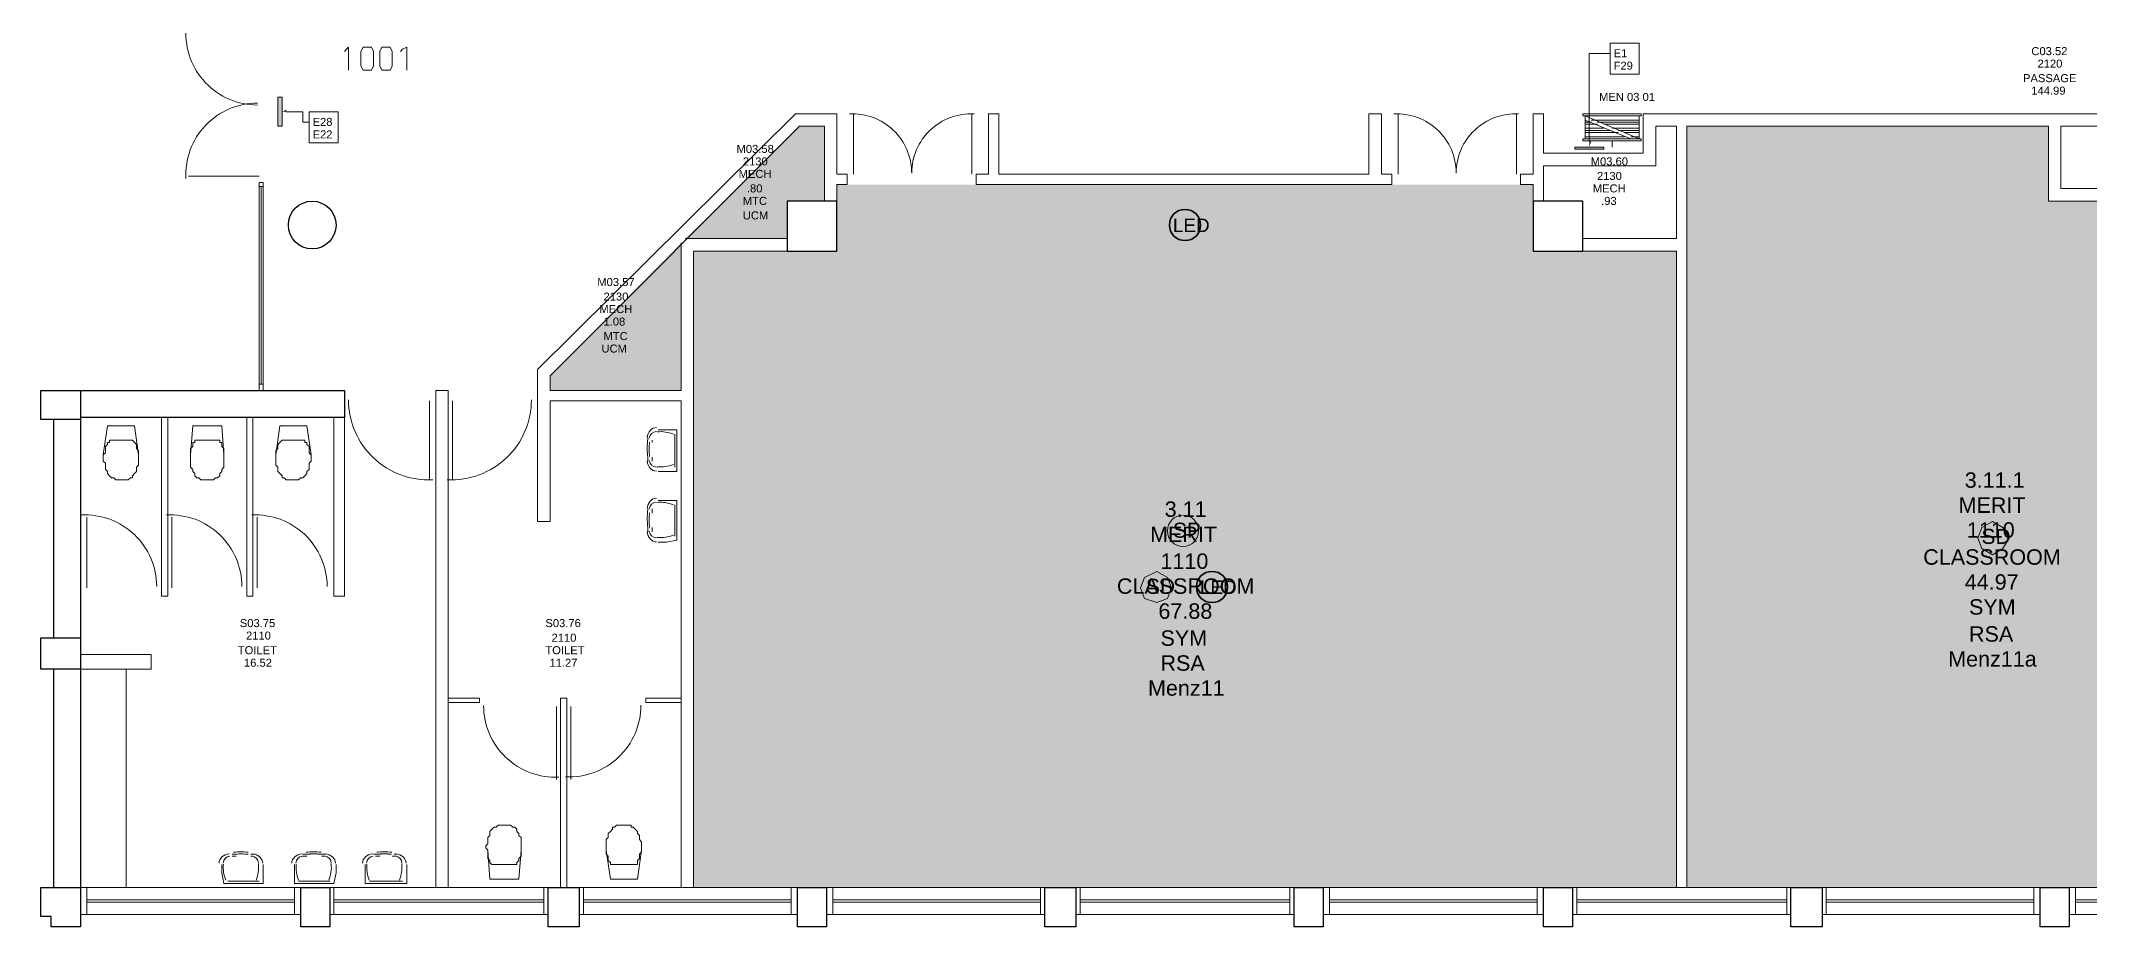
# Model space of a CAD drawing. Header units: millimetres. Extents: x 0.4 to 92.5, y -0.1 to 46.4.
# Drawn here: x 2.42 to 23.28, y 21.28 to 30.29 of the extents above; entities that cross this region are included whole.
import ezdxf

# ---------------------------------------------------------------- set-up
doc = ezdxf.new("R2010")
doc.units = ezdxf.units.MM
for name, color, linetype, true_color in [('PDF_0', 7, 'Continuous', 0xed1f24), ('PDF_014403$_PS_ELECTRONICS', 7, 'Continuous', 0xffff7f), ('PDF_014403$_ps_FIRE_ALARM', 7, 'Continuous', 0x37dd00), ('PDF_014403$_ps_LIGHTING', 7, 'Continuous', 0xffff7f), ('PDF_014403$HL-TMP', 7, 'Continuous', 0x99cde0)]:
    doc.layers.add(name, color=color, linetype=linetype, true_color=true_color)
for name, color, linetype in [('PDF_014403$_ps_TEXTBOLD$FIRE', 2, 'Continuous'), ('PDF_014403$BL', 7, 'Continuous'), ('PDF_014403$DR', 7, 'Continuous'), ('PDF_014403$FI', 7, 'Continuous'), ('PDF_014403$FI-DSG', 7, 'Continuous'), ('PDF_014403$PL-TOIL', 7, 'Continuous'), ('PDF_014403$WA', 7, 'Continuous'), ('PDF_014403$WA-COL', 7, 'Continuous'), ('PDF_014403$WA-EXT', 7, 'Continuous'), ('PDF_014403$WA-PART', 7, 'Continuous'), ('PDF_014403$WN', 7, 'Continuous'), ('PDF_Text', 7, 'Continuous')]:
    doc.layers.add(name, color=color, linetype=linetype)
doc.styles.add('PDF ArialMT', font='arial.ttf')

msp = doc.modelspace()

# ---------------------------------------------------------------- linework, layer by layer
at = {"layer": 'PDF_0', "color": 7, "lineweight": 0}
msp.add_lwpolyline([(13.784, 24.578), (13.89, 24.62), (13.932, 24.726), (13.89, 24.832), (13.784, 24.895), (13.657, 24.832), (13.615, 24.726), (13.657, 24.62)], close=True, dxfattribs=at)
at = {"layer": 'PDF_014403$_PS_ELECTRONICS', "lineweight": 0}
msp.add_lwpolyline([(22.293, 25.065), (22.399, 25.128), (22.463, 25.234), (22.399, 25.34), (22.293, 25.403), (22.187, 25.34), (22.145, 25.234), (22.187, 25.128)], close=True, dxfattribs=at)
msp.add_lwpolyline([(22.293, 25.065), (22.399, 25.128), (22.463, 25.234), (22.399, 25.34), (22.293, 25.403), (22.187, 25.34), (22.145, 25.234), (22.187, 25.128)], close=True, dxfattribs=at)
at = {"layer": 'PDF_014403$_ps_FIRE_ALARM', "lineweight": 18}
msp.add_circle((14.049, 25.308), 0.159, dxfattribs=at)
msp.add_circle((14.049, 25.308), 0.159, dxfattribs=at)
at = {"layer": 'PDF_014403$_ps_LIGHTING', "lineweight": 35}
for centre in [(14.07, 28.42), (14.07, 28.42), (14.345, 24.736), (14.345, 24.736)]:
    msp.add_circle(centre, 0.159, dxfattribs=at)
at = {"layer": 'PDF_014403$_ps_TEXTBOLD$FIRE', "lineweight": 20}
for points in [[(5.508, 30.187), (5.529, 30.208), (5.55, 30.229), (5.55, 29.996)], [(6.079, 30.187), (6.1, 30.208), (6.143, 30.229), (6.143, 29.996)]]:
    msp.add_lwpolyline(points, dxfattribs=at)
for points in [[(5.719, 30.229), (5.698, 30.229), (5.677, 30.187), (5.677, 30.123), (5.677, 30.102), (5.677, 30.039), (5.698, 29.996), (5.719, 29.996), (5.741, 29.996), (5.783, 29.996), (5.804, 30.039), (5.804, 30.102), (5.804, 30.123), (5.804, 30.187), (5.783, 30.229), (5.741, 30.229)], [(5.931, 30.229), (5.889, 30.229), (5.868, 30.187), (5.868, 30.123), (5.868, 30.102), (5.868, 30.039), (5.889, 29.996), (5.931, 29.996), (5.973, 29.996), (5.995, 30.039), (5.995, 30.102), (5.995, 30.123), (5.995, 30.187), (5.973, 30.229)]]:
    msp.add_lwpolyline(points, close=True, dxfattribs=at)
at = {"layer": 'PDF_014403$BL', "lineweight": 9}
for points in [[(4.64, 28.853), (4.64, 26.737)], [(4.682, 26.737), (4.682, 28.853)], [(5.063, 21.678), (2.82, 21.678)], [(7.582, 21.678), (5.36, 21.678)], [(10.122, 21.678), (7.9, 21.678)], [(12.641, 21.678), (10.419, 21.678)], [(15.181, 21.678), (12.959, 21.678)], [(17.721, 21.678), (15.477, 21.678)], [(20.24, 21.678), (18.018, 21.678)], [(22.78, 21.678), (20.558, 21.678)], [(25.32, 21.678), (23.076, 21.678)], [(2.82, 21.403), (5.063, 21.403)], [(5.36, 21.403), (7.582, 21.403)], [(7.9, 21.403), (10.122, 21.403)], [(10.419, 21.403), (12.641, 21.403)], [(12.959, 21.403), (15.181, 21.403)], [(15.477, 21.403), (17.721, 21.403)], [(18.018, 21.403), (20.24, 21.403)], [(20.558, 21.403), (22.78, 21.403)], [(23.076, 21.403), (25.32, 21.403)]]:
    msp.add_lwpolyline(points, dxfattribs=at)
at = {"layer": 'PDF_014403$DR', "lineweight": 0}
for points in [[(11.921, 29.551, 0.429407), (11.286, 28.949, 0.429407), (10.652, 29.551)], [(17.467, 29.551, 0.429407), (16.832, 28.949, 0.429407), (16.198, 29.551)]]:
    msp.add_lwpolyline(points, format="xyb", dxfattribs=at)
for points in [[(10.694, 28.938), (10.694, 29.552), (10.694, 28.938)], [(11.9, 28.938), (11.9, 29.552), (11.9, 28.938)], [(16.24, 28.938), (16.24, 29.552), (16.24, 28.938)], [(17.446, 28.938), (17.446, 29.552), (17.446, 28.938)], [(4.64, 28.917), (3.92, 28.917), (4.64, 28.917)], [(6.376, 26.631), (6.376, 25.827), (6.376, 26.631)], [(6.608, 26.631), (6.608, 25.827), (6.608, 26.631)], [(2.883, 24.726), (2.883, 25.446), (2.883, 24.726)], [(3.751, 24.726), (3.751, 25.446), (3.751, 24.726)], [(4.619, 24.726), (4.619, 25.446), (4.619, 24.726)], [(7.667, 23.519), (7.667, 22.778), (7.667, 23.519)], [(7.815, 23.519), (7.815, 22.778), (7.815, 23.519)]]:
    msp.add_lwpolyline(points, dxfattribs=at)
for centre, radius, start, end in [((4.623, 30.371), 0.73, 177.0447, 270), ((4.623, 28.931), 0.73, 90, 182.9553), ((6.365, 26.641), 0.815, 179.9994, 272.9549), ((6.598, 26.642), 0.815, 267.0451, 0.0006), ((2.866, 24.74), 0.73, 0, 92.9553), ((3.734, 24.74), 0.73, 0, 92.9553), ((4.602, 24.74), 0.73, 0, 92.9553), ((7.656, 23.53), 0.73, 179.9995, 272.9562), ((7.798, 23.533), 0.73, 267.0447, 360)]:
    msp.add_arc(centre, radius, start, end, dxfattribs=at)
at = {"layer": 'PDF_014403$FI', "lineweight": 9}
for points in [[(18.716, 29.552), (18.716, 29.531), (18.123, 29.531), (18.123, 29.552)], [(18.716, 29.277), (18.123, 29.277), (18.123, 29.298), (18.145, 29.298), (18.695, 29.298), (18.716, 29.298)]]:
    msp.add_lwpolyline(points, close=True, dxfattribs=at)
for points in [[(18.145, 29.298), (18.145, 29.531), (18.695, 29.531), (18.695, 29.298), (18.145, 29.531)], [(18.61, 29.298), (18.145, 29.488)], [(18.145, 29.467), (18.208, 29.467)], [(18.272, 29.446), (18.145, 29.446)], [(18.695, 29.488), (18.208, 29.488)], [(18.272, 29.467), (18.695, 29.467)], [(18.695, 29.446), (18.335, 29.446)], [(18.145, 29.404), (18.335, 29.404)], [(18.399, 29.383), (18.145, 29.383)], [(18.145, 29.361), (18.483, 29.361)], [(18.547, 29.319), (18.145, 29.319)], [(18.42, 29.404), (18.695, 29.404)], [(18.42, 29.277), (18.42, 29.213)], [(18.695, 29.383), (18.483, 29.383)], [(18.547, 29.361), (18.695, 29.361)], [(18.695, 29.319), (18.61, 29.319)]]:
    msp.add_lwpolyline(points, dxfattribs=at)
at = {"layer": 'PDF_014403$FI-DSG', "lineweight": 9}
for points in [[(18.399, 30.272), (18.695, 30.272), (18.695, 29.954), (18.399, 29.954)], [(4.83, 29.721), (4.83, 29.425), (4.873, 29.425), (4.873, 29.721)], [(5.148, 29.573), (5.444, 29.573), (5.444, 29.256), (5.148, 29.256)], [(18.335, 29.213), (18.039, 29.213), (18.039, 29.192), (18.335, 29.192)]]:
    msp.add_lwpolyline(points, close=True, dxfattribs=at)
for points in [[(18.187, 29.277), (18.187, 30.166), (18.335, 30.166), (18.399, 30.166)], [(4.915, 29.573), (5.084, 29.573), (5.084, 29.467), (5.148, 29.467)]]:
    msp.add_lwpolyline(points, dxfattribs=at)
at = {"layer": 'PDF_014403$FI-DSG', "transparency": 33554559}
for points in [[(4.873, 29.721), (4.83, 29.721), (4.873, 29.425)], [(4.83, 29.721), (4.873, 29.425), (4.83, 29.425)], [(4.915, 29.573), (4.873, 29.573), (4.915, 29.594)], [(18.335, 29.213), (18.039, 29.213), (18.335, 29.192)], [(18.039, 29.213), (18.335, 29.192), (18.039, 29.192)], [(18.208, 29.277), (18.187, 29.213), (18.187, 29.277)]]:
    msp.add_solid(points, dxfattribs=at)
at = {"layer": 'PDF_014403$HL-TMP', "color": 191, "lineweight": 0, "true_color": 0xbb77ff}
msp.add_lwpolyline([(7.603, 26.737), (7.603, 26.737), (7.603, 26.737)], close=True, dxfattribs=at)
at = {"layer": 'PDF_014403$HL-TMP', "color": 191, "true_color": 0xbb77ff, "transparency": 33554559}
for points in [[(10.143, 29.425), (10.397, 28.663), (9.381, 28.663)], [(10.397, 29.425), (10.143, 29.425), (10.397, 28.663)], [(10.016, 28.282), (8.979, 28.282), (9.381, 28.663)], [(9.381, 28.663), (10.016, 28.663), (10.016, 28.663)], [(10.016, 28.663), (10.016, 28.663), (9.381, 28.663)], [(9.381, 28.663), (10.016, 28.663), (10.016, 28.282)], [(10.016, 28.663), (10.397, 28.663), (10.397, 28.663)], [(8.937, 28.24), (8.937, 26.885), (7.603, 26.885)], [(10.016, 28.282), (10.016, 28.282), (8.979, 28.282)], [(8.937, 26.885), (7.603, 26.885), (8.937, 26.737)], [(7.603, 26.885), (8.937, 26.737), (7.603, 26.737)], [(7.603, 26.737), (8.937, 26.737), (8.937, 26.737)]]:
    msp.add_solid(points, dxfattribs=at)
at = {"layer": 'PDF_014403$HL-TMP', "color": 172, "true_color": 0x0000cc, "transparency": 33554559}
for points in [[(19.182, 29.425), (22.865, 29.425), (22.865, 29.425)], [(22.865, 29.425), (22.865, 29.425), (19.182, 29.425)], [(22.865, 29.425), (19.182, 29.425), (22.865, 28.663)], [(19.182, 29.425), (22.865, 28.663), (19.182, 28.663)], [(10.524, 28.832), (17.615, 28.832), (17.615, 28.832)], [(17.615, 28.832), (17.615, 28.832), (10.524, 28.832)], [(17.615, 28.832), (10.524, 28.832), (17.615, 28.663)], [(10.524, 28.832), (17.615, 28.663), (10.524, 28.663)], [(17.615, 28.663), (10.524, 28.663), (17.615, 28.155)], [(10.524, 28.663), (17.615, 28.155), (10.524, 28.155)], [(23.182, 28.663), (23.182, 28.663), (19.182, 28.663)], [(23.182, 28.663), (19.182, 28.663), (22.865, 28.663)], [(25.214, 28.663), (19.182, 28.663), (25.214, 28.155)], [(19.182, 28.663), (25.214, 28.155), (19.182, 28.155)], [(10.016, 28.155), (10.207, 28.155), (9.064, 28.155)], [(10.524, 28.155), (10.524, 28.155), (9.064, 28.155)], [(10.524, 28.155), (9.064, 28.155), (10.207, 28.155)], [(9.064, 28.155), (17.615, 28.155), (17.615, 28.155)], [(17.615, 28.155), (17.615, 28.155), (9.064, 28.155)], [(19.076, 28.155), (19.076, 28.155), (9.064, 28.155)], [(19.076, 28.155), (9.064, 28.155), (17.615, 28.155)], [(19.076, 28.155), (9.064, 28.155), (19.076, 24.916)], [(9.064, 28.155), (19.076, 24.916), (9.064, 24.916)], [(25.405, 28.155), (19.182, 28.155), (25.405, 21.678)], [(19.182, 28.155), (25.405, 21.678), (19.182, 21.678)], [(19.076, 24.916), (9.064, 24.916), (19.076, 21.678)], [(9.064, 24.916), (19.076, 21.678), (9.064, 21.678)]]:
    msp.add_solid(points, dxfattribs=at)
at = {"layer": 'PDF_014403$PL-TOIL', "lineweight": 9}
for points in [[(3.391, 25.911), (3.37, 25.89), (3.349, 25.869), (3.349, 25.848), (3.328, 25.848), (3.306, 25.827), (3.285, 25.827), (3.264, 25.827), (3.243, 25.827), (3.222, 25.827), (3.201, 25.827), (3.179, 25.827), (3.158, 25.848), (3.137, 25.848), (3.116, 25.869), (3.095, 25.89), (3.095, 25.911), (3.074, 25.932), (3.074, 25.954), (3.074, 25.975), (3.074, 25.996), (3.052, 26.017), (3.052, 26.038), (3.052, 26.059), (3.052, 26.081), (3.095, 26.377), (3.37, 26.377), (3.412, 26.081), (3.412, 26.102), (3.412, 26.123), (3.391, 26.144), (3.391, 26.165), (3.391, 26.186), (3.37, 26.208), (3.349, 26.229), (3.116, 26.229), (3.116, 26.208), (3.095, 26.208), (3.095, 26.186), (3.074, 26.165), (3.074, 26.144), (3.074, 26.123), (3.074, 26.102), (3.052, 26.081)], [(4.259, 25.911), (4.238, 25.89), (4.238, 25.869), (4.217, 25.848), (4.195, 25.848), (4.174, 25.827), (4.153, 25.827), (4.132, 25.827), (4.111, 25.827), (4.09, 25.827), (4.068, 25.827), (4.047, 25.827), (4.026, 25.848), (4.005, 25.848), (3.984, 25.869), (3.984, 25.89), (3.963, 25.911), (3.963, 25.932), (3.941, 25.954), (3.941, 25.975), (3.941, 25.996), (3.941, 26.017), (3.941, 26.038), (3.941, 26.059), (3.941, 26.081), (3.963, 26.377), (4.259, 26.377), (4.28, 26.081), (4.28, 26.102), (4.28, 26.123), (4.28, 26.144), (4.259, 26.165), (4.259, 26.186), (4.259, 26.208), (4.238, 26.208), (4.238, 26.229), (3.984, 26.229), (3.984, 26.208), (3.963, 26.208), (3.963, 26.186), (3.963, 26.165), (3.941, 26.144), (3.941, 26.123), (3.941, 26.102), (3.941, 26.081)], [(5.127, 25.911), (5.127, 25.89), (5.106, 25.869), (5.084, 25.848), (5.063, 25.848), (5.042, 25.827), (5.021, 25.827), (5, 25.827), (4.979, 25.827), (4.957, 25.827), (4.936, 25.827), (4.915, 25.827), (4.894, 25.848), (4.873, 25.848), (4.873, 25.869), (4.852, 25.89), (4.83, 25.911), (4.83, 25.932), (4.83, 25.954), (4.809, 25.975), (4.809, 25.996), (4.809, 26.017), (4.809, 26.038), (4.809, 26.059), (4.809, 26.081), (4.852, 26.377), (5.127, 26.377), (5.169, 26.081), (5.148, 26.102), (5.148, 26.123), (5.148, 26.144), (5.148, 26.165), (5.127, 26.186), (5.127, 26.208), (5.106, 26.208), (5.106, 26.229), (4.873, 26.229), (4.852, 26.208), (4.83, 26.186), (4.83, 26.165), (4.83, 26.144), (4.809, 26.123), (4.809, 26.102), (4.809, 26.081)], [(8.704, 25.911), (8.789, 25.911), (8.895, 25.911), (8.895, 26.335), (8.789, 26.335), (8.704, 26.335)], [(8.873, 26.292), (8.873, 25.954)], [(3.243, 25.827), (3.264, 25.827), (3.285, 25.827), (3.306, 25.827), (3.328, 25.848), (3.349, 25.848), (3.349, 25.869), (3.37, 25.89), (3.391, 25.911), (3.391, 25.932), (3.391, 25.954), (3.412, 25.975), (3.412, 25.996), (3.412, 26.017), (3.412, 26.038), (3.412, 26.059), (3.412, 26.081)], [(4.111, 25.827), (4.132, 25.827), (4.153, 25.827), (4.174, 25.827), (4.195, 25.848), (4.217, 25.848), (4.238, 25.869), (4.238, 25.89), (4.259, 25.911), (4.259, 25.932), (4.28, 25.954), (4.28, 25.975), (4.28, 25.996), (4.28, 26.017), (4.28, 26.038), (4.28, 26.059), (4.28, 26.081)], [(4.979, 25.827), (5, 25.827), (5.021, 25.827), (5.042, 25.827), (5.063, 25.848), (5.084, 25.848), (5.106, 25.869), (5.127, 25.89), (5.127, 25.911), (5.148, 25.932), (5.148, 25.954), (5.148, 25.975), (5.148, 25.996), (5.169, 26.017), (5.169, 26.038), (5.169, 26.059), (5.169, 26.081)], [(8.704, 25.192), (8.789, 25.192), (8.895, 25.213), (8.895, 25.615), (8.789, 25.615), (8.704, 25.615)], [(8.873, 25.573), (8.873, 25.255)], [(3.285, 23.9), (3.285, 21.678)], [(7.138, 22.313), (7.116, 22.313), (7.095, 22.313), (7.074, 22.313), (7.053, 22.292), (7.032, 22.292), (7.011, 22.27), (6.989, 22.249), (6.989, 22.228), (6.989, 22.207), (6.968, 22.186), (6.968, 22.165), (6.968, 22.143), (6.968, 22.122), (6.947, 22.101), (6.947, 22.08), (6.968, 22.059)], [(6.989, 22.228), (6.989, 22.249), (7.011, 22.27), (7.032, 22.292), (7.053, 22.292), (7.074, 22.313), (7.095, 22.313), (7.116, 22.313), (7.138, 22.313), (7.159, 22.313), (7.18, 22.313), (7.201, 22.313), (7.222, 22.292), (7.243, 22.292), (7.265, 22.27), (7.265, 22.249), (7.286, 22.228), (7.286, 22.207), (7.307, 22.186), (7.307, 22.165), (7.307, 22.143), (7.307, 22.122), (7.307, 22.101), (7.307, 22.08), (7.307, 22.059), (7.286, 21.762), (6.989, 21.762), (6.968, 22.059), (6.968, 22.038), (6.968, 22.016), (6.968, 21.995), (6.968, 21.974), (6.989, 21.953), (6.989, 21.932), (7.011, 21.911), (7.265, 21.911), (7.265, 21.932), (7.286, 21.953), (7.286, 21.974), (7.307, 21.995), (7.307, 22.016), (7.307, 22.038), (7.307, 22.059)], [(8.196, 22.228), (8.217, 22.249), (8.238, 22.27), (8.238, 22.292), (8.26, 22.292), (8.281, 22.313), (8.302, 22.313), (8.323, 22.313), (8.344, 22.313), (8.365, 22.313), (8.408, 22.313), (8.429, 22.313), (8.429, 22.292), (8.45, 22.292), (8.471, 22.27), (8.492, 22.249), (8.492, 22.228), (8.514, 22.207), (8.514, 22.186), (8.514, 22.165), (8.535, 22.143), (8.535, 22.122), (8.535, 22.101), (8.535, 22.08), (8.535, 22.059), (8.492, 21.762), (8.217, 21.762), (8.175, 22.059), (8.175, 22.038), (8.175, 22.016), (8.196, 21.995), (8.196, 21.974), (8.196, 21.953), (8.217, 21.932), (8.217, 21.911), (8.238, 21.911), (8.471, 21.911), (8.492, 21.911), (8.492, 21.932), (8.492, 21.953), (8.514, 21.974), (8.514, 21.995), (8.514, 22.016), (8.535, 22.038), (8.535, 22.059)], [(8.344, 22.313), (8.323, 22.313), (8.302, 22.313), (8.281, 22.313), (8.26, 22.292), (8.238, 22.292), (8.238, 22.27), (8.217, 22.249), (8.196, 22.228), (8.196, 22.207), (8.196, 22.186), (8.175, 22.165), (8.175, 22.143), (8.175, 22.122), (8.175, 22.101), (8.175, 22.08), (8.175, 22.059)], [(4.259, 21.911), (4.259, 21.826), (4.28, 21.72), (4.682, 21.72), (4.682, 21.826), (4.682, 21.911)], [(4.407, 22.016), (4.365, 22.016)], [(4.598, 22.016), (4.555, 22.016)], [(5, 21.911), (5, 21.826), (5, 21.72), (5.402, 21.72), (5.423, 21.826), (5.423, 21.911)], [(5.719, 21.911), (5.719, 21.826), (5.719, 21.72), (6.143, 21.72), (6.143, 21.826), (6.143, 21.911)], [(6.037, 22.016), (6.016, 22.016)], [(4.64, 21.741), (4.322, 21.741)], [(5.36, 21.741), (5.042, 21.741)], [(6.1, 21.741), (5.762, 21.741)]]:
    msp.add_lwpolyline(points, dxfattribs=at)
for points in [[(8.687, 26.317, 0.384807), (8.613, 26.25, -0.384807)], [(8.616, 26.211, 0.047774), (8.616, 26.063, -0.047774)], [(8.613, 26.024, 0.384834), (8.687, 25.957, -0.384834)], [(8.687, 25.597, 0.384807), (8.613, 25.531, -0.384807)], [(8.616, 25.491, 0.047774), (8.616, 25.343, -0.047774)], [(8.613, 25.304, 0.384834), (8.687, 25.237, -0.384834)], [(4.34, 21.998, 0.384834), (4.274, 21.925, -0.384834)], [(4.527, 22.016, 0.047774), (4.38, 22.016, -0.047774)], [(4.633, 21.925, 0.384807), (4.567, 21.998, -0.384807)], [(5.081, 21.998, 0.384834), (5.014, 21.925, -0.384834)], [(5.374, 21.925, 0.384807), (5.308, 21.998, -0.384807)], [(5.801, 21.998, 0.384834), (5.734, 21.925, -0.384834)], [(6.094, 21.925, 0.384807), (6.027, 21.998, -0.384807)]]:
    msp.add_lwpolyline(points, format="xyb", close=True, dxfattribs=at)
for points in [[(8.598, 26.25), (8.595, 26.213, 0.047856), (8.598, 26.059), (8.598, 26.017)], [(8.598, 25.53), (8.595, 25.493, 0.047856), (8.598, 25.34), (8.598, 25.297)], [(5.317, 22.016), (5.268, 22.016, 0.047774), (5.127, 22.016), (5.084, 22.016)], [(5.84, 22.016, -0.047774), (5.988, 22.016, 0.047774), (5.846, 22.016), (5.804, 22.016)]]:
    msp.add_lwpolyline(points, format="xyb", dxfattribs=at)
for points in [[(8.641, 26.208), (8.641, 26.229)], [(8.641, 26.017), (8.641, 26.059)], [(8.641, 25.488), (8.641, 25.53)], [(8.641, 25.297), (8.641, 25.34)], [(4.365, 21.995), (4.407, 21.995)], [(4.555, 21.995), (4.576, 21.995)], [(5.084, 21.995), (5.127, 21.995)], [(5.275, 21.995), (5.317, 21.995)], [(5.825, 21.995), (5.868, 21.995)], [(5.995, 21.995), (6.037, 21.995)]]:
    msp.add_lwpolyline(points, close=True, dxfattribs=at)
for centre, radius, start, end in [((8.729, 25.981), 0.336, 67.1573, 96.0275), ((8.729, 26.293), 0.335, 264.0757, 292.7396), ((8.729, 25.262), 0.336, 67.1573, 96.0275), ((8.729, 25.573), 0.335, 264.0757, 292.7396), ((4.609, 21.882), 0.335, 174.0757, 202.7396), ((4.453, 21.245), 0.796, 84.5202, 95.4798), ((4.298, 21.882), 0.336, 337.1573, 6.0275), ((5.35, 21.882), 0.335, 174.0757, 202.7396), ((5.194, 21.245), 0.796, 84.5202, 95.4798), ((5.194, 21.245), 0.775, 84.5297, 95.4703), ((5.039, 21.882), 0.336, 337.1573, 6.0275), ((6.07, 21.882), 0.335, 174.0757, 202.7396), ((5.914, 21.245), 0.796, 84.5202, 95.4798), ((5.758, 21.882), 0.336, 337.1573, 6.0275)]:
    msp.add_arc(centre, radius, start, end, dxfattribs=at)
for points in [[(8.687, 26.359), (8.638, 26.359), (8.597, 26.314), (8.592, 26.255)], [(8.592, 26.019), (8.597, 25.96), (8.638, 25.915), (8.687, 25.915)], [(8.687, 25.64), (8.638, 25.64), (8.597, 25.594), (8.592, 25.535)], [(8.592, 25.3), (8.597, 25.24), (8.638, 25.195), (8.687, 25.195)], [(4.336, 22.019), (4.276, 22.014), (4.231, 21.973), (4.231, 21.925)], [(4.676, 21.925), (4.676, 21.973), (4.63, 22.014), (4.571, 22.019)], [(5.077, 22.019), (5.017, 22.014), (4.972, 21.973), (4.972, 21.925)], [(5.417, 21.925), (5.417, 21.973), (5.371, 22.014), (5.312, 22.019)], [(5.796, 22.019), (5.737, 22.014), (5.692, 21.973), (5.692, 21.925)], [(6.136, 21.925), (6.136, 21.973), (6.091, 22.014), (6.032, 22.019)]]:
    msp.add_open_spline(points, degree=3, dxfattribs=at)
at = {"layer": 'PDF_014403$WA', "lineweight": 20}
for points in [[(10.524, 28.663), (10.524, 28.832), (10.63, 28.832), (10.63, 28.938), (10.524, 28.938), (10.524, 29.552), (10.101, 29.552), (7.476, 26.948), (7.476, 25.403), (7.603, 25.403), (7.603, 26.631), (8.937, 26.631), (8.937, 21.678)], [(10.397, 28.663), (10.397, 29.425), (10.143, 29.425), (7.603, 26.885), (7.603, 26.737), (8.937, 26.737), (8.937, 28.24)], [(17.615, 28.663), (17.615, 28.832), (17.488, 28.832), (17.488, 28.938), (17.615, 28.938), (17.615, 29.552), (17.721, 29.552), (17.721, 29.15), (18.737, 29.15), (18.737, 29.552), (23.542, 29.552), (23.542, 28.663), (22.865, 28.663), (22.865, 29.425), (19.182, 29.425), (19.182, 21.678)], [(18.123, 28.282), (19.076, 28.282), (19.076, 29.425), (18.864, 29.425), (18.864, 29.023), (17.721, 29.023), (17.721, 28.663)], [(8.979, 28.282), (10.016, 28.282)], [(9.064, 21.678), (9.064, 28.155), (10.016, 28.155)], [(18.123, 28.155), (19.076, 28.155), (19.076, 21.678)], [(6.566, 21.678), (6.566, 26.737), (6.439, 26.737), (6.439, 21.678)], [(5.402, 26.462), (5.402, 24.641), (5.508, 24.641), (5.508, 26.462)], [(2.82, 24.049), (3.539, 24.049), (3.539, 23.9), (2.82, 23.9)]]:
    msp.add_lwpolyline(points, dxfattribs=at)
for points in [[(15.943, 28.938), (12.175, 28.938), (12.175, 29.552), (12.07, 29.552), (12.07, 28.938), (11.943, 28.938), (11.943, 28.832), (16.176, 28.832), (16.176, 28.938), (16.07, 28.938), (16.07, 29.552), (15.943, 29.552)], [(23.436, 29.425), (23.436, 28.79), (22.992, 28.79), (22.992, 29.425)]]:
    msp.add_lwpolyline(points, close=True, dxfattribs=at)
at = {"layer": 'PDF_014403$WA-COL', "lineweight": 25}
for points in [[(10.016, 28.155), (10.524, 28.155), (10.524, 28.663), (10.016, 28.663)], [(17.615, 28.155), (18.123, 28.155), (18.123, 28.663), (17.615, 28.663)], [(2.417, 26.44), (2.417, 26.737), (2.82, 26.737), (2.82, 26.44)], [(2.417, 23.9), (2.417, 24.218), (2.82, 24.218), (2.82, 23.9)], [(2.417, 21.678), (2.82, 21.678), (2.82, 21.276), (2.523, 21.276), (2.523, 21.381), (2.417, 21.381)], [(5.063, 21.678), (5.36, 21.678), (5.36, 21.276), (5.063, 21.276)], [(7.582, 21.678), (7.9, 21.678), (7.9, 21.276), (7.582, 21.276)], [(10.122, 21.678), (10.419, 21.678), (10.419, 21.276), (10.122, 21.276)], [(12.641, 21.678), (12.959, 21.678), (12.959, 21.276), (12.641, 21.276)], [(15.181, 21.678), (15.477, 21.678), (15.477, 21.276), (15.181, 21.276)], [(17.721, 21.678), (18.018, 21.678), (18.018, 21.276), (17.721, 21.276)], [(20.24, 21.678), (20.558, 21.678), (20.558, 21.276), (20.24, 21.276)], [(22.78, 21.678), (23.076, 21.678), (23.076, 21.276), (22.78, 21.276)]]:
    msp.add_lwpolyline(points, close=True, dxfattribs=at)
msp.add_circle((5.18, 28.42), 0.243, dxfattribs=at)
at = {"layer": 'PDF_014403$WA-EXT', "lineweight": 25}
for points in [[(2.82, 26.737), (5.508, 26.737), (5.508, 26.462), (2.82, 26.462)], [(2.544, 26.44), (2.544, 24.218)], [(2.82, 26.44), (2.82, 24.218)], [(2.544, 23.9), (2.544, 21.678)], [(2.82, 23.9), (2.82, 21.678)]]:
    msp.add_lwpolyline(points, dxfattribs=at)
at = {"layer": 'PDF_014403$WA-PART', "lineweight": 18}
for points in [[(3.645, 26.462), (3.645, 24.641), (3.709, 24.641), (3.709, 26.462)], [(4.513, 26.462), (4.513, 24.641), (4.576, 24.641), (4.576, 26.462)], [(6.566, 23.562), (6.884, 23.562), (6.884, 23.604), (6.566, 23.604)], [(7.773, 21.678), (7.773, 23.604), (7.709, 23.604), (7.709, 21.678)], [(8.937, 23.604), (8.577, 23.604), (8.577, 23.562), (8.937, 23.562)]]:
    msp.add_lwpolyline(points, dxfattribs=at)
at = {"layer": 'PDF_014403$WN', "lineweight": 0}
for points in [[(4.682, 28.853), (4.64, 28.853)], [(4.64, 26.8), (4.682, 26.8), (4.682, 28.811), (4.64, 28.811)], [(4.661, 28.811), (4.661, 26.8)], [(4.64, 26.737), (4.682, 26.737)], [(2.82, 21.678), (2.82, 21.403)], [(2.883, 21.678), (2.883, 21.403)], [(2.883, 21.551), (5, 21.551)], [(2.883, 21.53), (5, 21.53)], [(5, 21.403), (5, 21.678)], [(5.063, 21.403), (5.063, 21.678)], [(5.36, 21.678), (5.36, 21.403)], [(5.402, 21.678), (5.402, 21.403)], [(5.402, 21.551), (7.54, 21.551)], [(5.402, 21.53), (7.54, 21.53)], [(7.54, 21.403), (7.54, 21.678)], [(7.582, 21.403), (7.582, 21.678)], [(7.9, 21.678), (7.9, 21.403)], [(7.942, 21.678), (7.942, 21.403)], [(7.942, 21.551), (10.059, 21.551)], [(7.942, 21.53), (10.059, 21.53)], [(10.059, 21.403), (10.059, 21.678)], [(10.122, 21.403), (10.122, 21.678)], [(10.419, 21.678), (10.419, 21.403)], [(10.482, 21.678), (10.482, 21.403)], [(10.482, 21.551), (12.599, 21.551)], [(10.482, 21.53), (12.599, 21.53)], [(12.599, 21.403), (12.599, 21.678)], [(12.641, 21.403), (12.641, 21.678)], [(12.959, 21.678), (12.959, 21.403)], [(13.001, 21.678), (13.001, 21.403)], [(13.001, 21.551), (15.139, 21.551)], [(13.001, 21.53), (15.139, 21.53)], [(15.139, 21.403), (15.139, 21.678)], [(15.181, 21.403), (15.181, 21.678)], [(15.477, 21.678), (15.477, 21.403)], [(15.541, 21.678), (15.541, 21.403)], [(15.541, 21.551), (17.658, 21.551)], [(15.541, 21.53), (17.658, 21.53)], [(17.658, 21.403), (17.658, 21.678)], [(17.721, 21.403), (17.721, 21.678)], [(18.018, 21.678), (18.018, 21.403)], [(18.06, 21.678), (18.06, 21.403)], [(18.06, 21.551), (20.198, 21.551)], [(18.06, 21.53), (20.198, 21.53)], [(20.198, 21.403), (20.198, 21.678)], [(20.24, 21.403), (20.24, 21.678)], [(20.558, 21.678), (20.558, 21.403)], [(20.6, 21.678), (20.6, 21.403)], [(20.6, 21.551), (22.717, 21.551)], [(20.6, 21.53), (22.717, 21.53)], [(22.717, 21.403), (22.717, 21.678)], [(22.78, 21.403), (22.78, 21.678)], [(23.076, 21.678), (23.076, 21.403)], [(23.14, 21.678), (23.14, 21.403)], [(23.14, 21.551), (25.257, 21.551)], [(23.14, 21.53), (25.257, 21.53)]]:
    msp.add_lwpolyline(points, dxfattribs=at)

# ---------------------------------------------------------------- texts
at = {"layer": 'PDF_Text', "attachment_point": 4, "style": 'PDF ArialMT'}
for s, insert, char_height in [('E1', (18.435, 30.168), 0.0815), ('F29', (18.435, 30.041), 0.0815), ('C03.52', (22.69, 30.189), 0.0815), ('2120', (22.753, 30.062), 0.0815), ('PASSAGE', (22.605, 29.914), 0.0815), ('MEN 03 01', (18.287, 29.723), 0.0815), ('144.99', (22.69, 29.787), 0.0815), ('E28', (5.184, 29.469), 0.0815), ('E22', (5.184, 29.342), 0.0815), ('M03.58', (9.502, 29.194), 0.0815), ('2130', (9.566, 29.067), 0.0815), ('M03.60', (18.202, 29.067), 0.0815), ('MECH', (9.523, 28.94), 0.0815), ('.80', (9.608, 28.792), 0.0815), ('MECH', (18.223, 28.792), 0.0815), ('2130', (18.266, 28.919), 0.0815), ('MTC', (9.566, 28.665), 0.0815), ('.93', (18.308, 28.665), 0.0815), ('UCM', (9.566, 28.517), 0.0815), ('M03.57', (8.084, 27.839), 0.0815), ('MECH', (8.105, 27.564), 0.0815), ('2130', (8.147, 27.691), 0.0815), ('1.08', (8.147, 27.437), 0.0815), ('MTC', (8.147, 27.289), 0.0815), ('UCM', (8.126, 27.162), 0.0815), ('3.11.1', (22.012, 25.823), 0.1569), ('3.11', (13.863, 25.527), 0.1569), ('MERIT', (21.949, 25.569), 0.1569), ('MERIT', (13.714, 25.273), 0.1569), ('1110', (22.033, 25.315), 0.1569), ('SD', (22.182, 25.25), 0.1528), ('1110', (13.82, 24.998), 0.1569), ('CLASSROOM', (21.589, 25.04), 0.1569), ('CLASSROOM', (13.376, 24.744), 0.1569), ('44.97', (22.012, 24.786), 0.1569), ('SD', (13.672, 24.742), 0.1528), ('S03.75', (4.443, 24.368), 0.0815), ('S03.76', (7.555, 24.368), 0.0815), ('67.88', (13.799, 24.49), 0.1569), ('SYM', (22.055, 24.532), 0.1569), ('2110', (4.506, 24.241), 0.0815), ('2110', (7.618, 24.219), 0.0815), ('SYM', (13.82, 24.215), 0.1569), ('RSA', (22.055, 24.257), 0.1569), ('TOILET', (4.422, 24.092), 0.0815), ('16.52', (4.485, 23.965), 0.0815), ('TOILET', (7.555, 24.092), 0.0815), ('11.27', (7.597, 23.965), 0.0815), ('RSA', (13.82, 23.961), 0.1569), ('Menz11a', (21.843, 24.003), 0.1569), ('Menz11', (13.693, 23.707), 0.1569)]:
    msp.add_mtext(s, dxfattribs=dict(at, insert=insert, char_height=char_height))
at = {"layer": 'PDF_Text', "color": 82, "true_color": 0x37dd00, "attachment_point": 4, "style": 'PDF ArialMT'}
for s, insert, char_height in [('LED', (13.947, 28.417), 0.1375), ('SP', (13.947, 25.313), 0.1528), ('LED', (14.222, 24.734), 0.1375)]:
    msp.add_mtext(s, dxfattribs=dict(at, insert=insert, char_height=char_height))

doc.saveas('drawing.dxf')
